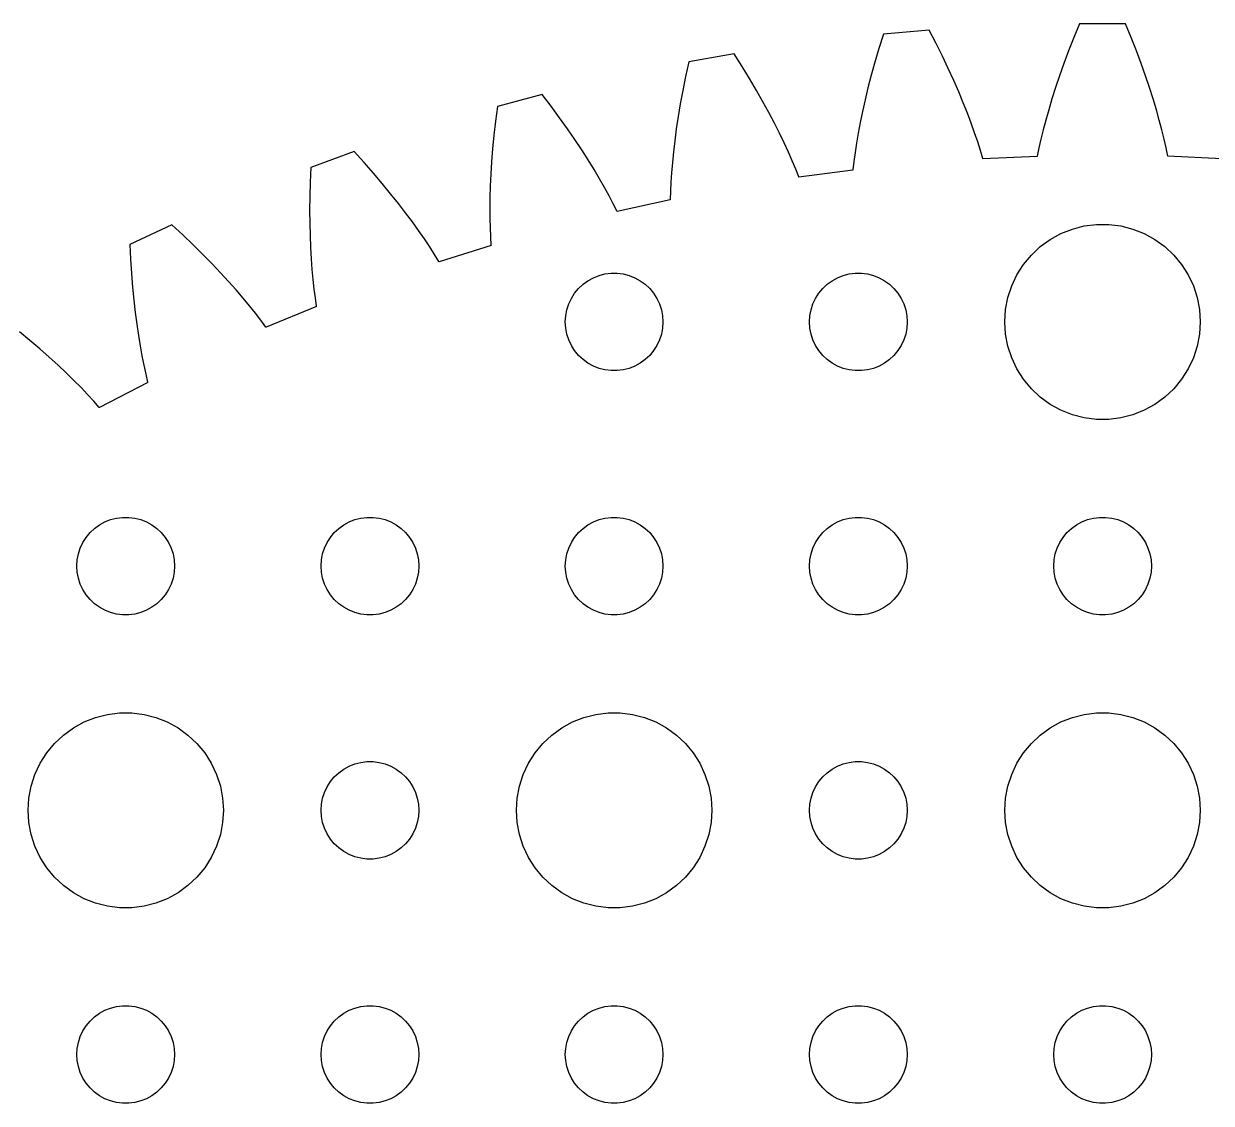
# Model space of a CAD drawing. Header units: metres. Extents: x -69 to 69, y 41 to 179.
# Drawn here: x -33.13 to 3.34, y 146 to 179.16 of the extents above; entities that cross this region are included whole.
import ezdxf

# ---------------------------------------------------------------- set-up
doc = ezdxf.new("R2010")
doc.units = ezdxf.units.M

msp = doc.modelspace()

# ---------------------------------------------------------------- linework, layer by layer
for p, q in [((-0.70831, 179.157), (-0.88176, 178.737)), ((0.70831, 179.157), (-0.70831, 179.157)), ((0.88176, 178.737), (0.70831, 179.157)), ((-6.73305, 178.832), (-6.8692, 178.398)), ((-5.32181, 178.956), (-6.73305, 178.832)), ((-5.11238, 178.552), (-5.32181, 178.956)), ((-0.88176, 178.737), (-1.04155, 178.33)), ((1.04155, 178.33), (0.88176, 178.737)), ((-6.8692, 178.398), (-6.99295, 177.979)), ((-4.91779, 178.161), (-5.11238, 178.552)), ((-12.7065, 177.983), (-12.8044, 177.539)), ((-11.3114, 178.229), (-12.7065, 177.983)), ((-11.0676, 177.846), (-11.3114, 178.229)), ((-6.99295, 177.979), (-7.10484, 177.576)), ((-4.73752, 177.783), (-4.91779, 178.161)), ((-1.04155, 178.33), (-1.18819, 177.938)), ((1.18819, 177.938), (1.04155, 178.33)), ((-10.8397, 177.473), (-11.0676, 177.846)), ((-4.57106, 177.418), (-4.73752, 177.783)), ((-1.18819, 177.938), (-1.32222, 177.56)), ((1.32222, 177.56), (1.18819, 177.938)), ((-12.8044, 177.539), (-12.8911, 177.111)), ((-10.6272, 177.112), (-10.8397, 177.473)), ((-7.10484, 177.576), (-7.20544, 177.188)), ((-4.41795, 177.067), (-4.57106, 177.418)), ((-1.32222, 177.56), (-1.44417, 177.197)), ((1.44417, 177.197), (1.32222, 177.56)), ((-17.215, 176.984), (-18.5833, 176.617)), ((-16.9386, 176.623), (-17.215, 176.984)), ((-12.8911, 177.111), (-12.9674, 176.7)), ((-10.4296, 176.763), (-10.6272, 177.112)), ((-7.20544, 177.188), (-7.29529, 176.816)), ((-4.27765, 176.73), (-4.41795, 177.067)), ((-1.44417, 177.197), (-1.55457, 176.849)), ((1.55457, 176.849), (1.44417, 177.197)), ((-18.5833, 176.617), (-18.6421, 176.166)), ((-16.6791, 176.272), (-16.9386, 176.623)), ((-12.9674, 176.7), (-13.0338, 176.304)), ((-10.2464, 176.427), (-10.4296, 176.763)), ((-7.29529, 176.816), (-7.37495, 176.46)), ((-4.14966, 176.408), (-4.27765, 176.73)), ((-1.65396, 176.517), (-1.74289, 176.2)), ((-1.55457, 176.849), (-1.65396, 176.517)), ((1.65396, 176.517), (1.55457, 176.849)), ((1.74289, 176.2), (1.65396, 176.517)), ((-18.6421, 176.166), (-18.6912, 175.732)), ((-16.4359, 175.931), (-16.6791, 176.272)), ((-13.0338, 176.304), (-13.0909, 175.926)), ((-10.0773, 176.104), (-10.2464, 176.427)), ((-7.37495, 176.46), (-7.44499, 176.12)), ((-4.03345, 176.1), (-4.14966, 176.408)), ((-1.74289, 176.2), (-1.82193, 175.899)), ((1.82193, 175.899), (1.74289, 176.2)), ((-16.2087, 175.6), (-16.4359, 175.931)), ((-13.0909, 175.926), (-13.1392, 175.564)), ((-9.92169, 175.794), (-10.0773, 176.104)), ((-9.7791, 175.497), (-9.92169, 175.794)), ((-7.50597, 175.796), (-7.55847, 175.49)), ((-7.44499, 176.12), (-7.50597, 175.796)), ((-3.92848, 175.807), (-4.03345, 176.1)), ((-3.83423, 175.53), (-3.92848, 175.807)), ((-1.82193, 175.899), (-1.89163, 175.614)), ((1.89163, 175.614), (1.82193, 175.899)), ((-18.6912, 175.732), (-18.7313, 175.316)), ((-15.997, 175.281), (-16.2087, 175.6)), ((-13.1392, 175.564), (-13.1794, 175.219)), ((-9.64902, 175.214), (-9.7791, 175.497)), ((-7.55847, 175.49), (-7.60309, 175.2)), ((-3.75014, 175.267), (-3.83423, 175.53)), ((-1.89163, 175.614), (-1.95256, 175.346)), ((1.95256, 175.346), (1.89163, 175.614)), ((-22.9875, 175.229), (-24.3187, 174.744)), ((-22.6808, 174.893), (-22.9875, 175.229)), ((-18.7313, 175.316), (-18.763, 174.916)), ((-15.8003, 174.974), (-15.997, 175.281)), ((-13.1794, 175.219), (-13.2119, 174.892)), ((-9.53091, 174.946), (-9.64902, 175.214)), ((-7.60309, 175.2), (-7.6404, 174.927)), ((-3.67566, 175.021), (-3.75014, 175.267)), ((-2.00494, 175.083), (-3.67519, 175.013)), ((-1.95256, 175.346), (-2.00529, 175.094)), ((-2.00529, 175.094), (-2.00494, 175.083)), ((2.00529, 175.094), (1.95256, 175.346)), ((2.00504, 175.086), (2.00529, 175.094)), ((3.675, 175.01), (2.00504, 175.086)), ((-24.3187, 174.744), (-24.3379, 174.29)), ((-22.3916, 174.566), (-22.6808, 174.893)), ((-18.763, 174.916), (-18.7869, 174.534)), ((-15.6182, 174.678), (-15.8003, 174.974)), ((-13.2119, 174.892), (-13.2375, 174.582)), ((-9.4243, 174.692), (-9.53091, 174.946)), ((-9.32864, 174.453), (-9.4243, 174.692)), ((-7.6404, 174.927), (-7.67099, 174.672)), ((-3.67519, 175.013), (-3.67566, 175.021)), ((-22.1196, 174.247), (-22.3916, 174.566)), ((-18.7869, 174.534), (-18.8035, 174.169)), ((-15.4503, 174.395), (-15.6182, 174.678)), ((-15.2961, 174.125), (-15.4503, 174.395)), ((-13.2375, 174.582), (-13.2567, 174.289)), ((-9.32742, 174.445), (-9.32864, 174.453)), ((-7.66963, 174.66), (-9.32742, 174.445)), ((-7.67099, 174.672), (-7.66963, 174.66)), ((-24.3379, 174.29), (-24.3491, 173.853)), ((-21.8645, 173.938), (-22.1196, 174.247)), ((-18.8035, 174.169), (-18.8134, 173.822)), ((-15.1551, 173.868), (-15.2961, 174.125)), ((-13.2701, 174.014), (-13.2783, 173.757)), ((-13.2567, 174.289), (-13.2701, 174.014)), ((-24.3491, 173.853), (-24.3527, 173.434)), ((-21.6257, 173.639), (-21.8645, 173.938)), ((-21.403, 173.35), (-21.6257, 173.639)), ((-18.8134, 173.822), (-18.8173, 173.493)), ((-15.0267, 173.625), (-15.1551, 173.868)), ((-14.9106, 173.395), (-15.0267, 173.625)), ((-13.2759, 173.746), (-14.9087, 173.387)), ((-13.2783, 173.757), (-13.2759, 173.746)), ((-24.3527, 173.434), (-24.3494, 173.034)), ((-21.1959, 173.071), (-21.403, 173.35)), ((-18.8173, 173.493), (-18.8158, 173.182)), ((-14.9087, 173.387), (-14.9106, 173.395)), ((-28.5851, 172.977), (-29.869, 172.378)), ((-28.2502, 172.669), (-28.5851, 172.977)), ((-24.3494, 173.034), (-24.3399, 172.651)), ((-21.004, 172.804), (-21.1959, 173.071)), ((-18.8158, 173.182), (-18.8094, 172.889)), ((-18.8094, 172.889), (-18.7988, 172.614)), ((-0.92705, 172.853), (-0.56213, 172.947)), ((-0.56213, 172.947), (-0.18837, 172.994)), ((-0.18837, 172.994), (0.18837, 172.994)), ((0.18837, 172.994), (0.56213, 172.947)), ((0.56213, 172.947), (0.92705, 172.853)), ((-27.9337, 172.368), (-28.2502, 172.669)), ((-24.3399, 172.651), (-24.3246, 172.286)), ((-20.8268, 172.548), (-21.004, 172.804)), ((-20.6639, 172.304), (-20.8268, 172.548)), ((-18.7988, 172.614), (-18.7846, 172.357)), ((-1.91226, 172.312), (-1.60747, 172.533)), ((-1.60747, 172.533), (-1.27733, 172.714)), ((-1.27733, 172.714), (-0.92705, 172.853)), ((0.92705, 172.853), (1.27733, 172.714)), ((1.27733, 172.714), (1.60747, 172.533)), ((1.60747, 172.533), (1.91226, 172.312)), ((-29.869, 172.378), (-29.8485, 171.924)), ((-27.635, 172.075), (-27.9337, 172.368)), ((-24.3246, 172.286), (-24.3043, 171.94)), ((-20.5148, 172.073), (-20.6639, 172.304)), ((-18.7812, 172.346), (-20.3765, 171.846)), ((-18.7846, 172.357), (-18.7812, 172.346)), ((-2.1869, 172.054), (-1.91226, 172.312)), ((1.91226, 172.312), (2.1869, 172.054)), ((-29.8485, 171.924), (-29.8216, 171.488)), ((-27.3538, 171.789), (-27.635, 172.075)), ((-27.0899, 171.512), (-27.3538, 171.789)), ((-24.3043, 171.94), (-24.2795, 171.612)), ((-20.3791, 171.854), (-20.5148, 172.073)), ((-20.3765, 171.846), (-20.3791, 171.854)), ((-2.42705, 171.763), (-2.1869, 172.054)), ((2.1869, 172.054), (2.42705, 171.763)), ((-29.8216, 171.488), (-29.7887, 171.071)), ((-26.8428, 171.243), (-27.0899, 171.512)), ((-24.2795, 171.612), (-24.2509, 171.302)), ((-15.6387, 171.357), (-15.4635, 171.427)), ((-15.4635, 171.427), (-15.2811, 171.473)), ((-15.2811, 171.473), (-15.0942, 171.497)), ((-15.0942, 171.497), (-14.9058, 171.497)), ((-14.9058, 171.497), (-14.7189, 171.473)), ((-14.7189, 171.473), (-14.5365, 171.427)), ((-14.5365, 171.427), (-14.3613, 171.357)), ((-8.13866, 171.357), (-7.96352, 171.427)), ((-7.96352, 171.427), (-7.78107, 171.473)), ((-7.78107, 171.473), (-7.59418, 171.497)), ((-7.59418, 171.497), (-7.40581, 171.497)), ((-7.40581, 171.497), (-7.21892, 171.473)), ((-7.21892, 171.473), (-7.03647, 171.427)), ((-7.03647, 171.427), (-6.86133, 171.357)), ((-2.78932, 171.104), (-2.62891, 171.445)), ((-2.62891, 171.445), (-2.42705, 171.763)), ((2.42705, 171.763), (2.62891, 171.445)), ((2.62891, 171.445), (2.78932, 171.104)), ((-29.7887, 171.071), (-29.7505, 170.672)), ((-26.6123, 170.984), (-26.8428, 171.243)), ((-24.2509, 171.302), (-24.219, 171.01)), ((-16.0934, 171.027), (-15.9561, 171.156)), ((-15.9561, 171.156), (-15.8037, 171.266)), ((-15.8037, 171.266), (-15.6387, 171.357)), ((-14.3613, 171.357), (-14.1963, 171.266)), ((-14.1963, 171.266), (-14.0439, 171.156)), ((-14.0439, 171.156), (-13.9065, 171.027)), ((-8.59344, 171.027), (-8.45613, 171.156)), ((-8.45613, 171.156), (-8.30373, 171.266)), ((-8.30373, 171.266), (-8.13866, 171.357)), ((-6.86133, 171.357), (-6.69626, 171.266)), ((-6.69626, 171.266), (-6.54385, 171.156)), ((-6.54385, 171.156), (-6.40654, 171.027)), ((-2.90575, 170.746), (-2.78932, 171.104)), ((2.78932, 171.104), (2.90575, 170.746)), ((-26.3978, 170.734), (-26.6123, 170.984)), ((-26.1989, 170.495), (-26.3978, 170.734)), ((-24.219, 171.01), (-24.1844, 170.737)), ((-24.1844, 170.737), (-24.1479, 170.483)), ((-16.3947, 170.552), (-16.3145, 170.723)), ((-16.3145, 170.723), (-16.2135, 170.882)), ((-16.2135, 170.882), (-16.0934, 171.027)), ((-13.9065, 171.027), (-13.7865, 170.882)), ((-13.7865, 170.882), (-13.6855, 170.723)), ((-13.6855, 170.723), (-13.6053, 170.552)), ((-8.89465, 170.552), (-8.81445, 170.723)), ((-8.81445, 170.723), (-8.71352, 170.882)), ((-8.71352, 170.882), (-8.59344, 171.027)), ((-6.40654, 171.027), (-6.28647, 170.882)), ((-6.28647, 170.882), (-6.18553, 170.723)), ((-6.18553, 170.723), (-6.10533, 170.552)), ((-2.97633, 170.376), (-2.90575, 170.746)), ((2.90575, 170.746), (2.97633, 170.376)), ((-29.7505, 170.672), (-29.7076, 170.291)), ((-26.0154, 170.266), (-26.1989, 170.495)), ((-24.1436, 170.472), (-25.6892, 169.835)), ((-24.1479, 170.483), (-24.1436, 170.472)), ((-16.4882, 170.188), (-16.4529, 170.373)), ((-16.4529, 170.373), (-16.3947, 170.552)), ((-13.6053, 170.552), (-13.5471, 170.373)), ((-13.5471, 170.373), (-13.5118, 170.188)), ((-8.98816, 170.188), (-8.95287, 170.373)), ((-8.95287, 170.373), (-8.89465, 170.552)), ((-6.10533, 170.552), (-6.04712, 170.373)), ((-6.04712, 170.373), (-6.01183, 170.188)), ((-3, 170), (-2.97633, 170.376)), ((2.97633, 170.376), (3, 170)), ((-29.7076, 170.291), (-29.6607, 169.929)), ((-25.8468, 170.049), (-26.0154, 170.266)), ((-25.6925, 169.843), (-25.8468, 170.049)), ((-16.5, 170), (-16.4882, 170.188)), ((-16.4882, 169.812), (-16.5, 170)), ((-13.5118, 170.188), (-13.5, 170)), ((-13.5, 170), (-13.5118, 169.812)), ((-9, 170), (-8.98816, 170.188)), ((-8.98816, 169.812), (-9, 170)), ((-6.01183, 170.188), (-6, 170)), ((-6, 170), (-6.01183, 169.812)), ((-2.97633, 169.624), (-3, 170)), ((3, 170), (2.97633, 169.624)), ((-32.94, 169.43), (-33.2631, 169.697)), ((-29.6607, 169.929), (-29.6102, 169.586)), ((-29.6102, 169.586), (-29.5569, 169.261)), ((-25.6892, 169.835), (-25.6925, 169.843)), ((-16.4529, 169.627), (-16.4882, 169.812)), ((-16.3947, 169.448), (-16.4529, 169.627)), ((-13.5471, 169.627), (-13.6053, 169.448)), ((-13.5118, 169.812), (-13.5471, 169.627)), ((-8.95287, 169.627), (-8.98816, 169.812)), ((-8.89465, 169.448), (-8.95287, 169.627)), ((-6.04712, 169.627), (-6.10533, 169.448)), ((-6.01183, 169.812), (-6.04712, 169.627)), ((-2.90575, 169.254), (-2.97633, 169.624)), ((2.97633, 169.624), (2.90575, 169.254)), ((-32.635, 169.17), (-32.94, 169.43)), ((-29.5569, 169.261), (-29.5014, 168.955)), ((-16.3145, 169.277), (-16.3947, 169.448)), ((-16.2135, 169.118), (-16.3145, 169.277)), ((-13.6855, 169.277), (-13.7865, 169.118)), ((-13.6053, 169.448), (-13.6855, 169.277)), ((-8.81445, 169.277), (-8.89465, 169.448)), ((-8.71352, 169.118), (-8.81445, 169.277)), ((-6.18553, 169.277), (-6.28647, 169.118)), ((-6.10533, 169.448), (-6.18553, 169.277)), ((-2.78932, 168.896), (-2.90575, 169.254)), ((2.90575, 169.254), (2.78932, 168.896)), ((-32.3479, 168.917), (-32.635, 169.17)), ((-32.0784, 168.671), (-32.3479, 168.917)), ((-29.5014, 168.955), (-29.4442, 168.667)), ((-16.0934, 168.973), (-16.2135, 169.118)), ((-15.9561, 168.844), (-16.0934, 168.973)), ((-13.9065, 168.973), (-14.0439, 168.844)), ((-13.7865, 169.118), (-13.9065, 168.973)), ((-8.59344, 168.973), (-8.71352, 169.118)), ((-8.45613, 168.844), (-8.59344, 168.973)), ((-6.40654, 168.973), (-6.54385, 168.844)), ((-6.28647, 169.118), (-6.40654, 168.973)), ((-2.62891, 168.555), (-2.78932, 168.896)), ((2.78932, 168.896), (2.62891, 168.555)), ((-31.8261, 168.432), (-32.0784, 168.671)), ((-29.4442, 168.667), (-29.386, 168.398)), ((-15.8037, 168.734), (-15.9561, 168.844)), ((-15.6387, 168.643), (-15.8037, 168.734)), ((-15.4635, 168.573), (-15.6387, 168.643)), ((-15.2811, 168.527), (-15.4635, 168.573)), ((-15.0942, 168.503), (-15.2811, 168.527)), ((-14.9058, 168.503), (-15.0942, 168.503)), ((-14.7189, 168.527), (-14.9058, 168.503)), ((-14.5365, 168.573), (-14.7189, 168.527)), ((-14.3613, 168.643), (-14.5365, 168.573)), ((-14.1963, 168.734), (-14.3613, 168.643)), ((-14.0439, 168.844), (-14.1963, 168.734)), ((-8.30373, 168.734), (-8.45613, 168.844)), ((-8.13866, 168.643), (-8.30373, 168.734)), ((-7.96352, 168.573), (-8.13866, 168.643)), ((-7.78107, 168.527), (-7.96352, 168.573)), ((-7.59418, 168.503), (-7.78107, 168.527)), ((-7.40581, 168.503), (-7.59418, 168.503)), ((-7.21892, 168.527), (-7.40581, 168.503)), ((-7.03647, 168.573), (-7.21892, 168.527)), ((-6.86133, 168.643), (-7.03647, 168.573)), ((-6.69626, 168.734), (-6.86133, 168.643)), ((-6.54385, 168.844), (-6.69626, 168.734)), ((-2.42705, 168.237), (-2.62891, 168.555)), ((2.62891, 168.555), (2.42705, 168.237)), ((-31.5906, 168.202), (-31.8261, 168.432)), ((-31.3717, 167.981), (-31.5906, 168.202)), ((-29.3222, 168.137), (-30.8064, 167.368)), ((-29.386, 168.398), (-29.3274, 168.148)), ((-29.3274, 168.148), (-29.3222, 168.137)), ((-2.1869, 167.946), (-2.42705, 168.237)), ((2.42705, 168.237), (2.1869, 167.946)), ((-31.169, 167.77), (-31.3717, 167.981)), ((-30.982, 167.568), (-31.169, 167.77)), ((-1.91226, 167.688), (-2.1869, 167.946)), ((2.1869, 167.946), (1.91226, 167.688)), ((-30.8104, 167.376), (-30.982, 167.568)), ((-1.60747, 167.467), (-1.91226, 167.688)), ((-1.27733, 167.286), (-1.60747, 167.467)), ((1.60747, 167.467), (1.27733, 167.286)), ((1.91226, 167.688), (1.60747, 167.467)), ((-30.8064, 167.368), (-30.8104, 167.376)), ((-0.92705, 167.147), (-1.27733, 167.286)), ((-0.56213, 167.053), (-0.92705, 167.147)), ((-0.18837, 167.006), (-0.56213, 167.053)), ((0.56213, 167.053), (0.18837, 167.006)), ((0.92705, 167.147), (0.56213, 167.053)), ((1.27733, 167.286), (0.92705, 167.147)), ((0.18837, 167.006), (-0.18837, 167.006)), ((-30.9561, 163.656), (-30.8037, 163.766)), ((-30.8037, 163.766), (-30.6387, 163.857)), ((-30.6387, 163.857), (-30.4635, 163.927)), ((-30.4635, 163.927), (-30.2811, 163.973)), ((-30.2811, 163.973), (-30.0942, 163.997)), ((-30.0942, 163.997), (-29.9058, 163.997)), ((-29.9058, 163.997), (-29.7189, 163.973)), ((-29.7189, 163.973), (-29.5365, 163.927)), ((-29.5365, 163.927), (-29.3613, 163.857)), ((-29.3613, 163.857), (-29.1963, 163.766)), ((-29.1963, 163.766), (-29.0439, 163.656)), ((-23.4561, 163.656), (-23.3037, 163.766)), ((-23.3037, 163.766), (-23.1387, 163.857)), ((-23.1387, 163.857), (-22.9635, 163.927)), ((-22.9635, 163.927), (-22.7811, 163.973)), ((-22.7811, 163.973), (-22.5942, 163.997)), ((-22.5942, 163.997), (-22.4058, 163.997)), ((-22.4058, 163.997), (-22.2189, 163.973)), ((-22.2189, 163.973), (-22.0365, 163.927)), ((-22.0365, 163.927), (-21.8613, 163.857)), ((-21.8613, 163.857), (-21.6963, 163.766)), ((-21.6963, 163.766), (-21.5439, 163.656)), ((-15.9561, 163.656), (-15.8037, 163.766)), ((-15.8037, 163.766), (-15.6387, 163.857)), ((-15.6387, 163.857), (-15.4635, 163.927)), ((-15.4635, 163.927), (-15.2811, 163.973)), ((-15.2811, 163.973), (-15.0942, 163.997)), ((-15.0942, 163.997), (-14.9058, 163.997)), ((-14.9058, 163.997), (-14.7189, 163.973)), ((-14.7189, 163.973), (-14.5365, 163.927)), ((-14.5365, 163.927), (-14.3613, 163.857)), ((-14.3613, 163.857), (-14.1963, 163.766)), ((-14.1963, 163.766), (-14.0439, 163.656)), ((-8.45613, 163.656), (-8.30373, 163.766)), ((-8.30373, 163.766), (-8.13866, 163.857)), ((-8.13866, 163.857), (-7.96352, 163.927)), ((-7.96352, 163.927), (-7.78107, 163.973)), ((-7.78107, 163.973), (-7.59418, 163.997)), ((-7.59418, 163.997), (-7.40581, 163.997)), ((-7.40581, 163.997), (-7.21892, 163.973)), ((-7.21892, 163.973), (-7.03647, 163.927)), ((-7.03647, 163.927), (-6.86133, 163.857)), ((-6.86133, 163.857), (-6.69626, 163.766)), ((-6.69626, 163.766), (-6.54385, 163.656)), ((-0.95613, 163.656), (-0.80373, 163.766)), ((-0.80373, 163.766), (-0.63866, 163.857)), ((-0.63866, 163.857), (-0.46352, 163.927)), ((-0.46352, 163.927), (-0.28107, 163.973)), ((-0.28107, 163.973), (-0.09418, 163.997)), ((-0.09418, 163.997), (0.09418, 163.997)), ((0.09418, 163.997), (0.28107, 163.973)), ((0.28107, 163.973), (0.46352, 163.927)), ((0.46352, 163.927), (0.63866, 163.857)), ((0.63866, 163.857), (0.80373, 163.766)), ((0.80373, 163.766), (0.95613, 163.656)), ((-31.3145, 163.223), (-31.2135, 163.382)), ((-31.2135, 163.382), (-31.0934, 163.527)), ((-31.0934, 163.527), (-30.9561, 163.656)), ((-29.0439, 163.656), (-28.9065, 163.527)), ((-28.9065, 163.527), (-28.7865, 163.382)), ((-28.7865, 163.382), (-28.6855, 163.223)), ((-23.8145, 163.223), (-23.7135, 163.382)), ((-23.7135, 163.382), (-23.5934, 163.527)), ((-23.5934, 163.527), (-23.4561, 163.656)), ((-21.5439, 163.656), (-21.4065, 163.527)), ((-21.4065, 163.527), (-21.2865, 163.382)), ((-21.2865, 163.382), (-21.1855, 163.223)), ((-16.3145, 163.223), (-16.2135, 163.382)), ((-16.2135, 163.382), (-16.0934, 163.527)), ((-16.0934, 163.527), (-15.9561, 163.656)), ((-14.0439, 163.656), (-13.9065, 163.527)), ((-13.9065, 163.527), (-13.7865, 163.382)), ((-13.7865, 163.382), (-13.6855, 163.223)), ((-8.81445, 163.223), (-8.71352, 163.382)), ((-8.71352, 163.382), (-8.59344, 163.527)), ((-8.59344, 163.527), (-8.45613, 163.656)), ((-6.54385, 163.656), (-6.40654, 163.527)), ((-6.40654, 163.527), (-6.28647, 163.382)), ((-6.28647, 163.382), (-6.18553, 163.223)), ((-1.31445, 163.223), (-1.21352, 163.382)), ((-1.21352, 163.382), (-1.09344, 163.527)), ((-1.09344, 163.527), (-0.95613, 163.656)), ((0.95613, 163.656), (1.09344, 163.527)), ((1.09344, 163.527), (1.21352, 163.382)), ((1.21352, 163.382), (1.31445, 163.223)), ((-31.4529, 162.873), (-31.3947, 163.052)), ((-31.3947, 163.052), (-31.3145, 163.223)), ((-28.6855, 163.223), (-28.6053, 163.052)), ((-28.6053, 163.052), (-28.5471, 162.873)), ((-23.9529, 162.873), (-23.8947, 163.052)), ((-23.8947, 163.052), (-23.8145, 163.223)), ((-21.1855, 163.223), (-21.1053, 163.052)), ((-21.1053, 163.052), (-21.0471, 162.873)), ((-16.4529, 162.873), (-16.3947, 163.052)), ((-16.3947, 163.052), (-16.3145, 163.223)), ((-13.6855, 163.223), (-13.6053, 163.052)), ((-13.6053, 163.052), (-13.5471, 162.873)), ((-8.95287, 162.873), (-8.89465, 163.052)), ((-8.89465, 163.052), (-8.81445, 163.223)), ((-6.18553, 163.223), (-6.10533, 163.052)), ((-6.10533, 163.052), (-6.04712, 162.873)), ((-1.45287, 162.873), (-1.39465, 163.052)), ((-1.39465, 163.052), (-1.31445, 163.223)), ((1.31445, 163.223), (1.39465, 163.052)), ((1.39465, 163.052), (1.45287, 162.873)), ((-31.5, 162.5), (-31.4882, 162.688)), ((-31.4882, 162.688), (-31.4529, 162.873)), ((-28.5471, 162.873), (-28.5118, 162.688)), ((-28.5118, 162.688), (-28.5, 162.5)), ((-24, 162.5), (-23.9882, 162.688)), ((-23.9882, 162.688), (-23.9529, 162.873)), ((-21.0471, 162.873), (-21.0118, 162.688)), ((-21.0118, 162.688), (-21, 162.5)), ((-16.5, 162.5), (-16.4882, 162.688)), ((-16.4882, 162.688), (-16.4529, 162.873)), ((-13.5471, 162.873), (-13.5118, 162.688)), ((-13.5118, 162.688), (-13.5, 162.5)), ((-9, 162.5), (-8.98816, 162.688)), ((-8.98816, 162.688), (-8.95287, 162.873)), ((-6.04712, 162.873), (-6.01183, 162.688)), ((-6.01183, 162.688), (-6, 162.5)), ((-1.5, 162.5), (-1.48816, 162.688)), ((-1.48816, 162.688), (-1.45287, 162.873)), ((1.45287, 162.873), (1.48816, 162.688)), ((1.48816, 162.688), (1.5, 162.5)), ((-31.4882, 162.312), (-31.5, 162.5)), ((-31.4529, 162.127), (-31.4882, 162.312)), ((-28.5118, 162.312), (-28.5471, 162.127)), ((-28.5, 162.5), (-28.5118, 162.312)), ((-23.9882, 162.312), (-24, 162.5)), ((-23.9529, 162.127), (-23.9882, 162.312)), ((-21.0118, 162.312), (-21.0471, 162.127)), ((-21, 162.5), (-21.0118, 162.312)), ((-16.4882, 162.312), (-16.5, 162.5)), ((-16.4529, 162.127), (-16.4882, 162.312)), ((-13.5118, 162.312), (-13.5471, 162.127)), ((-13.5, 162.5), (-13.5118, 162.312)), ((-8.98816, 162.312), (-9, 162.5)), ((-8.95287, 162.127), (-8.98816, 162.312)), ((-6.01183, 162.312), (-6.04712, 162.127)), ((-6, 162.5), (-6.01183, 162.312)), ((-1.48816, 162.312), (-1.5, 162.5)), ((-1.45287, 162.127), (-1.48816, 162.312)), ((1.48816, 162.312), (1.45287, 162.127)), ((1.5, 162.5), (1.48816, 162.312)), ((-31.3947, 161.948), (-31.4529, 162.127)), ((-31.3145, 161.777), (-31.3947, 161.948)), ((-28.6053, 161.948), (-28.6855, 161.777)), ((-28.5471, 162.127), (-28.6053, 161.948)), ((-23.8947, 161.948), (-23.9529, 162.127)), ((-23.8145, 161.777), (-23.8947, 161.948)), ((-21.1053, 161.948), (-21.1855, 161.777)), ((-21.0471, 162.127), (-21.1053, 161.948)), ((-16.3947, 161.948), (-16.4529, 162.127)), ((-16.3145, 161.777), (-16.3947, 161.948)), ((-13.6053, 161.948), (-13.6855, 161.777)), ((-13.5471, 162.127), (-13.6053, 161.948)), ((-8.89465, 161.948), (-8.95287, 162.127)), ((-8.81445, 161.777), (-8.89465, 161.948)), ((-6.10533, 161.948), (-6.18553, 161.777)), ((-6.04712, 162.127), (-6.10533, 161.948)), ((-1.39465, 161.948), (-1.45287, 162.127)), ((-1.31445, 161.777), (-1.39465, 161.948)), ((1.39465, 161.948), (1.31445, 161.777)), ((1.45287, 162.127), (1.39465, 161.948)), ((-31.2135, 161.618), (-31.3145, 161.777)), ((-31.0934, 161.473), (-31.2135, 161.618)), ((-28.7865, 161.618), (-28.9065, 161.473)), ((-28.6855, 161.777), (-28.7865, 161.618)), ((-23.7135, 161.618), (-23.8145, 161.777)), ((-23.5934, 161.473), (-23.7135, 161.618)), ((-21.2865, 161.618), (-21.4065, 161.473)), ((-21.1855, 161.777), (-21.2865, 161.618)), ((-16.2135, 161.618), (-16.3145, 161.777)), ((-16.0934, 161.473), (-16.2135, 161.618)), ((-13.7865, 161.618), (-13.9065, 161.473)), ((-13.6855, 161.777), (-13.7865, 161.618)), ((-8.71352, 161.618), (-8.81445, 161.777)), ((-8.59344, 161.473), (-8.71352, 161.618)), ((-6.28647, 161.618), (-6.40654, 161.473)), ((-6.18553, 161.777), (-6.28647, 161.618)), ((-1.21352, 161.618), (-1.31445, 161.777)), ((-1.09344, 161.473), (-1.21352, 161.618)), ((1.21352, 161.618), (1.09344, 161.473)), ((1.31445, 161.777), (1.21352, 161.618)), ((-30.9561, 161.344), (-31.0934, 161.473)), ((-30.8037, 161.234), (-30.9561, 161.344)), ((-30.6387, 161.143), (-30.8037, 161.234)), ((-29.1963, 161.234), (-29.3613, 161.143)), ((-29.0439, 161.344), (-29.1963, 161.234)), ((-28.9065, 161.473), (-29.0439, 161.344)), ((-23.4561, 161.344), (-23.5934, 161.473)), ((-23.3037, 161.234), (-23.4561, 161.344)), ((-23.1387, 161.143), (-23.3037, 161.234)), ((-21.6963, 161.234), (-21.8613, 161.143)), ((-21.5439, 161.344), (-21.6963, 161.234)), ((-21.4065, 161.473), (-21.5439, 161.344)), ((-15.9561, 161.344), (-16.0934, 161.473)), ((-15.8037, 161.234), (-15.9561, 161.344)), ((-15.6387, 161.143), (-15.8037, 161.234)), ((-14.1963, 161.234), (-14.3613, 161.143)), ((-14.0439, 161.344), (-14.1963, 161.234)), ((-13.9065, 161.473), (-14.0439, 161.344)), ((-8.45613, 161.344), (-8.59344, 161.473)), ((-8.30373, 161.234), (-8.45613, 161.344)), ((-8.13866, 161.143), (-8.30373, 161.234)), ((-6.69626, 161.234), (-6.86133, 161.143)), ((-6.54385, 161.344), (-6.69626, 161.234)), ((-6.40654, 161.473), (-6.54385, 161.344)), ((-0.95613, 161.344), (-1.09344, 161.473)), ((-0.80373, 161.234), (-0.95613, 161.344)), ((-0.63866, 161.143), (-0.80373, 161.234)), ((0.80373, 161.234), (0.63866, 161.143)), ((0.95613, 161.344), (0.80373, 161.234)), ((1.09344, 161.473), (0.95613, 161.344)), ((-30.4635, 161.073), (-30.6387, 161.143)), ((-30.2811, 161.027), (-30.4635, 161.073)), ((-30.0942, 161.003), (-30.2811, 161.027)), ((-29.9058, 161.003), (-30.0942, 161.003)), ((-29.7189, 161.027), (-29.9058, 161.003)), ((-29.5365, 161.073), (-29.7189, 161.027)), ((-29.3613, 161.143), (-29.5365, 161.073)), ((-22.9635, 161.073), (-23.1387, 161.143)), ((-22.7811, 161.027), (-22.9635, 161.073)), ((-22.5942, 161.003), (-22.7811, 161.027)), ((-22.4058, 161.003), (-22.5942, 161.003)), ((-22.2189, 161.027), (-22.4058, 161.003)), ((-22.0365, 161.073), (-22.2189, 161.027)), ((-21.8613, 161.143), (-22.0365, 161.073)), ((-15.4635, 161.073), (-15.6387, 161.143)), ((-15.2811, 161.027), (-15.4635, 161.073)), ((-15.0942, 161.003), (-15.2811, 161.027)), ((-14.9058, 161.003), (-15.0942, 161.003)), ((-14.7189, 161.027), (-14.9058, 161.003)), ((-14.5365, 161.073), (-14.7189, 161.027)), ((-14.3613, 161.143), (-14.5365, 161.073)), ((-7.96352, 161.073), (-8.13866, 161.143)), ((-7.78107, 161.027), (-7.96352, 161.073)), ((-7.59418, 161.003), (-7.78107, 161.027)), ((-7.40581, 161.003), (-7.59418, 161.003)), ((-7.21892, 161.027), (-7.40581, 161.003)), ((-7.03647, 161.073), (-7.21892, 161.027)), ((-6.86133, 161.143), (-7.03647, 161.073)), ((-0.46352, 161.073), (-0.63866, 161.143)), ((-0.28107, 161.027), (-0.46352, 161.073)), ((-0.09418, 161.003), (-0.28107, 161.027)), ((0.09418, 161.003), (-0.09418, 161.003)), ((0.28107, 161.027), (0.09418, 161.003)), ((0.46352, 161.073), (0.28107, 161.027)), ((0.63866, 161.143), (0.46352, 161.073)), ((-30.927, 157.853), (-30.5621, 157.947)), ((-30.5621, 157.947), (-30.1884, 157.994)), ((-30.1884, 157.994), (-29.8116, 157.994)), ((-29.8116, 157.994), (-29.4379, 157.947)), ((-29.4379, 157.947), (-29.0729, 157.853)), ((-15.927, 157.853), (-15.5621, 157.947)), ((-15.5621, 157.947), (-15.1884, 157.994)), ((-15.1884, 157.994), (-14.8116, 157.994)), ((-14.8116, 157.994), (-14.4379, 157.947)), ((-14.4379, 157.947), (-14.0729, 157.853)), ((-0.92705, 157.853), (-0.56213, 157.947)), ((-0.56213, 157.947), (-0.18837, 157.994)), ((-0.18837, 157.994), (0.18837, 157.994)), ((0.18837, 157.994), (0.56213, 157.947)), ((0.56213, 157.947), (0.92705, 157.853)), ((-31.6075, 157.533), (-31.2773, 157.714)), ((-31.2773, 157.714), (-30.927, 157.853)), ((-29.0729, 157.853), (-28.7227, 157.714)), ((-28.7227, 157.714), (-28.3925, 157.533)), ((-16.6075, 157.533), (-16.2773, 157.714)), ((-16.2773, 157.714), (-15.927, 157.853)), ((-14.0729, 157.853), (-13.7227, 157.714)), ((-13.7227, 157.714), (-13.3925, 157.533)), ((-1.60747, 157.533), (-1.27733, 157.714)), ((-1.27733, 157.714), (-0.92705, 157.853)), ((0.92705, 157.853), (1.27733, 157.714)), ((1.27733, 157.714), (1.60747, 157.533)), ((-32.1869, 157.054), (-31.9123, 157.312)), ((-31.9123, 157.312), (-31.6075, 157.533)), ((-28.3925, 157.533), (-28.0877, 157.312)), ((-28.0877, 157.312), (-27.8131, 157.054)), ((-17.1869, 157.054), (-16.9123, 157.312)), ((-16.9123, 157.312), (-16.6075, 157.533)), ((-13.3925, 157.533), (-13.0877, 157.312)), ((-13.0877, 157.312), (-12.8131, 157.054)), ((-2.1869, 157.054), (-1.91226, 157.312)), ((-1.91226, 157.312), (-1.60747, 157.533)), ((1.60747, 157.533), (1.91226, 157.312)), ((1.91226, 157.312), (2.1869, 157.054)), ((-32.427, 156.763), (-32.1869, 157.054)), ((-27.8131, 157.054), (-27.5729, 156.763)), ((-17.427, 156.763), (-17.1869, 157.054)), ((-12.8131, 157.054), (-12.5729, 156.763)), ((-2.42705, 156.763), (-2.1869, 157.054)), ((2.1869, 157.054), (2.42705, 156.763)), ((-32.6289, 156.445), (-32.427, 156.763)), ((-27.5729, 156.763), (-27.3711, 156.445)), ((-22.9635, 156.427), (-22.7811, 156.473)), ((-22.7811, 156.473), (-22.5942, 156.497)), ((-22.5942, 156.497), (-22.4058, 156.497)), ((-22.4058, 156.497), (-22.2189, 156.473)), ((-22.2189, 156.473), (-22.0365, 156.427)), ((-17.6289, 156.445), (-17.427, 156.763)), ((-12.5729, 156.763), (-12.3711, 156.445)), ((-7.96352, 156.427), (-7.78107, 156.473)), ((-7.78107, 156.473), (-7.59418, 156.497)), ((-7.59418, 156.497), (-7.40581, 156.497)), ((-7.40581, 156.497), (-7.21892, 156.473)), ((-7.21892, 156.473), (-7.03647, 156.427)), ((-2.62891, 156.445), (-2.42705, 156.763)), ((2.42705, 156.763), (2.62891, 156.445)), ((-32.9057, 155.746), (-32.7893, 156.104)), ((-32.7893, 156.104), (-32.6289, 156.445)), ((-27.3711, 156.445), (-27.2107, 156.104)), ((-27.2107, 156.104), (-27.0942, 155.746)), ((-23.5934, 156.027), (-23.4561, 156.156)), ((-23.4561, 156.156), (-23.3037, 156.266)), ((-23.3037, 156.266), (-23.1387, 156.357)), ((-23.1387, 156.357), (-22.9635, 156.427)), ((-22.0365, 156.427), (-21.8613, 156.357)), ((-21.8613, 156.357), (-21.6963, 156.266)), ((-21.6963, 156.266), (-21.5439, 156.156)), ((-21.5439, 156.156), (-21.4065, 156.027)), ((-17.9057, 155.746), (-17.7893, 156.104)), ((-17.7893, 156.104), (-17.6289, 156.445)), ((-12.3711, 156.445), (-12.2107, 156.104)), ((-12.2107, 156.104), (-12.0942, 155.746)), ((-8.59344, 156.027), (-8.45613, 156.156)), ((-8.45613, 156.156), (-8.30373, 156.266)), ((-8.30373, 156.266), (-8.13866, 156.357)), ((-8.13866, 156.357), (-7.96352, 156.427)), ((-7.03647, 156.427), (-6.86133, 156.357)), ((-6.86133, 156.357), (-6.69626, 156.266)), ((-6.69626, 156.266), (-6.54385, 156.156)), ((-6.54385, 156.156), (-6.40654, 156.027)), ((-2.90575, 155.746), (-2.78932, 156.104)), ((-2.78932, 156.104), (-2.62891, 156.445)), ((2.62891, 156.445), (2.78932, 156.104)), ((2.78932, 156.104), (2.90575, 155.746)), ((-32.9763, 155.376), (-32.9057, 155.746)), ((-27.0942, 155.746), (-27.0237, 155.376)), ((-23.8947, 155.552), (-23.8145, 155.723)), ((-23.8145, 155.723), (-23.7135, 155.882)), ((-23.7135, 155.882), (-23.5934, 156.027)), ((-21.4065, 156.027), (-21.2865, 155.882)), ((-21.2865, 155.882), (-21.1855, 155.723)), ((-21.1855, 155.723), (-21.1053, 155.552)), ((-17.9763, 155.376), (-17.9057, 155.746)), ((-12.0942, 155.746), (-12.0237, 155.376)), ((-8.89465, 155.552), (-8.81445, 155.723)), ((-8.81445, 155.723), (-8.71352, 155.882)), ((-8.71352, 155.882), (-8.59344, 156.027)), ((-6.40654, 156.027), (-6.28647, 155.882)), ((-6.28647, 155.882), (-6.18553, 155.723)), ((-6.18553, 155.723), (-6.10533, 155.552)), ((-2.97633, 155.376), (-2.90575, 155.746)), ((2.90575, 155.746), (2.97633, 155.376)), ((-33, 155), (-32.9763, 155.376)), ((-27.0237, 155.376), (-27, 155)), ((-23.9882, 155.188), (-23.9529, 155.373)), ((-23.9529, 155.373), (-23.8947, 155.552)), ((-21.1053, 155.552), (-21.0471, 155.373)), ((-21.0471, 155.373), (-21.0118, 155.188)), ((-18, 155), (-17.9763, 155.376)), ((-12.0237, 155.376), (-12, 155)), ((-8.98816, 155.188), (-8.95287, 155.373)), ((-8.95287, 155.373), (-8.89465, 155.552)), ((-6.10533, 155.552), (-6.04712, 155.373)), ((-6.04712, 155.373), (-6.01183, 155.188)), ((-3, 155), (-2.97633, 155.376)), ((2.97633, 155.376), (3, 155)), ((-32.9763, 154.624), (-33, 155)), ((-27, 155), (-27.0237, 154.624)), ((-24, 155), (-23.9882, 155.188)), ((-23.9882, 154.812), (-24, 155)), ((-21.0118, 155.188), (-21, 155)), ((-21, 155), (-21.0118, 154.812)), ((-17.9763, 154.624), (-18, 155)), ((-12, 155), (-12.0237, 154.624)), ((-9, 155), (-8.98816, 155.188)), ((-8.98816, 154.812), (-9, 155)), ((-6.01183, 155.188), (-6, 155)), ((-6, 155), (-6.01183, 154.812)), ((-2.97633, 154.624), (-3, 155)), ((3, 155), (2.97633, 154.624)), ((-23.9529, 154.627), (-23.9882, 154.812)), ((-21.0118, 154.812), (-21.0471, 154.627)), ((-8.95287, 154.627), (-8.98816, 154.812)), ((-6.01183, 154.812), (-6.04712, 154.627)), ((-32.9057, 154.254), (-32.9763, 154.624)), ((-27.0237, 154.624), (-27.0942, 154.254)), ((-23.8947, 154.448), (-23.9529, 154.627)), ((-23.8145, 154.277), (-23.8947, 154.448)), ((-23.7135, 154.118), (-23.8145, 154.277)), ((-21.1855, 154.277), (-21.2865, 154.118)), ((-21.1053, 154.448), (-21.1855, 154.277)), ((-21.0471, 154.627), (-21.1053, 154.448)), ((-17.9057, 154.254), (-17.9763, 154.624)), ((-12.0237, 154.624), (-12.0942, 154.254)), ((-8.89465, 154.448), (-8.95287, 154.627)), ((-8.81445, 154.277), (-8.89465, 154.448)), ((-8.71352, 154.118), (-8.81445, 154.277)), ((-6.18553, 154.277), (-6.28647, 154.118)), ((-6.10533, 154.448), (-6.18553, 154.277)), ((-6.04712, 154.627), (-6.10533, 154.448)), ((-2.90575, 154.254), (-2.97633, 154.624)), ((2.97633, 154.624), (2.90575, 154.254)), ((-32.7893, 153.896), (-32.9057, 154.254)), ((-27.0942, 154.254), (-27.2107, 153.896)), ((-23.5934, 153.973), (-23.7135, 154.118)), ((-23.4561, 153.844), (-23.5934, 153.973)), ((-21.4065, 153.973), (-21.5439, 153.844)), ((-21.2865, 154.118), (-21.4065, 153.973)), ((-17.7893, 153.896), (-17.9057, 154.254)), ((-12.0942, 154.254), (-12.2107, 153.896)), ((-8.59344, 153.973), (-8.71352, 154.118)), ((-8.45613, 153.844), (-8.59344, 153.973)), ((-6.40654, 153.973), (-6.54385, 153.844)), ((-6.28647, 154.118), (-6.40654, 153.973)), ((-2.78932, 153.896), (-2.90575, 154.254)), ((2.90575, 154.254), (2.78932, 153.896)), ((-32.6289, 153.555), (-32.7893, 153.896)), ((-32.427, 153.237), (-32.6289, 153.555)), ((-27.3711, 153.555), (-27.5729, 153.237)), ((-27.2107, 153.896), (-27.3711, 153.555)), ((-23.3037, 153.734), (-23.4561, 153.844)), ((-23.1387, 153.643), (-23.3037, 153.734)), ((-22.9635, 153.573), (-23.1387, 153.643)), ((-22.7811, 153.527), (-22.9635, 153.573)), ((-22.0365, 153.573), (-22.2189, 153.527)), ((-21.8613, 153.643), (-22.0365, 153.573)), ((-21.6963, 153.734), (-21.8613, 153.643)), ((-21.5439, 153.844), (-21.6963, 153.734)), ((-17.6289, 153.555), (-17.7893, 153.896)), ((-17.427, 153.237), (-17.6289, 153.555)), ((-12.3711, 153.555), (-12.5729, 153.237)), ((-12.2107, 153.896), (-12.3711, 153.555)), ((-8.30373, 153.734), (-8.45613, 153.844)), ((-8.13866, 153.643), (-8.30373, 153.734)), ((-7.96352, 153.573), (-8.13866, 153.643)), ((-7.78107, 153.527), (-7.96352, 153.573)), ((-7.03647, 153.573), (-7.21892, 153.527)), ((-6.86133, 153.643), (-7.03647, 153.573)), ((-6.69626, 153.734), (-6.86133, 153.643)), ((-6.54385, 153.844), (-6.69626, 153.734)), ((-2.62891, 153.555), (-2.78932, 153.896)), ((-2.42705, 153.237), (-2.62891, 153.555)), ((2.62891, 153.555), (2.42705, 153.237)), ((2.78932, 153.896), (2.62891, 153.555)), ((-32.1869, 152.946), (-32.427, 153.237)), ((-27.5729, 153.237), (-27.8131, 152.946)), ((-22.5942, 153.503), (-22.7811, 153.527)), ((-22.4058, 153.503), (-22.5942, 153.503)), ((-22.2189, 153.527), (-22.4058, 153.503)), ((-17.1869, 152.946), (-17.427, 153.237)), ((-12.5729, 153.237), (-12.8131, 152.946)), ((-7.59418, 153.503), (-7.78107, 153.527)), ((-7.40581, 153.503), (-7.59418, 153.503)), ((-7.21892, 153.527), (-7.40581, 153.503)), ((-2.1869, 152.946), (-2.42705, 153.237)), ((2.42705, 153.237), (2.1869, 152.946)), ((-31.9123, 152.688), (-32.1869, 152.946)), ((-27.8131, 152.946), (-28.0877, 152.688)), ((-16.9123, 152.688), (-17.1869, 152.946)), ((-12.8131, 152.946), (-13.0877, 152.688)), ((-1.91226, 152.688), (-2.1869, 152.946)), ((2.1869, 152.946), (1.91226, 152.688)), ((-31.6075, 152.467), (-31.9123, 152.688)), ((-31.2773, 152.286), (-31.6075, 152.467)), ((-28.3925, 152.467), (-28.7227, 152.286)), ((-28.0877, 152.688), (-28.3925, 152.467)), ((-16.6075, 152.467), (-16.9123, 152.688)), ((-16.2773, 152.286), (-16.6075, 152.467)), ((-13.3925, 152.467), (-13.7227, 152.286)), ((-13.0877, 152.688), (-13.3925, 152.467)), ((-1.60747, 152.467), (-1.91226, 152.688)), ((-1.27733, 152.286), (-1.60747, 152.467)), ((1.60747, 152.467), (1.27733, 152.286)), ((1.91226, 152.688), (1.60747, 152.467)), ((-30.927, 152.147), (-31.2773, 152.286)), ((-30.5621, 152.053), (-30.927, 152.147)), ((-29.0729, 152.147), (-29.4379, 152.053)), ((-28.7227, 152.286), (-29.0729, 152.147)), ((-15.927, 152.147), (-16.2773, 152.286)), ((-15.5621, 152.053), (-15.927, 152.147)), ((-14.0729, 152.147), (-14.4379, 152.053)), ((-13.7227, 152.286), (-14.0729, 152.147)), ((-0.92705, 152.147), (-1.27733, 152.286)), ((-0.56213, 152.053), (-0.92705, 152.147)), ((0.92705, 152.147), (0.56213, 152.053)), ((1.27733, 152.286), (0.92705, 152.147)), ((-30.1884, 152.006), (-30.5621, 152.053)), ((-29.8116, 152.006), (-30.1884, 152.006)), ((-29.4379, 152.053), (-29.8116, 152.006)), ((-15.1884, 152.006), (-15.5621, 152.053)), ((-14.8116, 152.006), (-15.1884, 152.006)), ((-14.4379, 152.053), (-14.8116, 152.006)), ((-0.18837, 152.006), (-0.56213, 152.053)), ((0.18837, 152.006), (-0.18837, 152.006)), ((0.56213, 152.053), (0.18837, 152.006)), ((-30.8037, 148.766), (-30.6387, 148.857)), ((-30.6387, 148.857), (-30.4635, 148.927)), ((-30.4635, 148.927), (-30.2811, 148.973)), ((-30.2811, 148.973), (-30.0942, 148.997)), ((-30.0942, 148.997), (-29.9058, 148.997)), ((-29.9058, 148.997), (-29.7189, 148.973)), ((-29.7189, 148.973), (-29.5365, 148.927)), ((-29.5365, 148.927), (-29.3613, 148.857)), ((-29.3613, 148.857), (-29.1963, 148.766)), ((-23.3037, 148.766), (-23.1387, 148.857)), ((-23.1387, 148.857), (-22.9635, 148.927)), ((-22.9635, 148.927), (-22.7811, 148.973)), ((-22.7811, 148.973), (-22.5942, 148.997)), ((-22.5942, 148.997), (-22.4058, 148.997)), ((-22.4058, 148.997), (-22.2189, 148.973)), ((-22.2189, 148.973), (-22.0365, 148.927)), ((-22.0365, 148.927), (-21.8613, 148.857)), ((-21.8613, 148.857), (-21.6963, 148.766)), ((-15.8037, 148.766), (-15.6387, 148.857)), ((-15.6387, 148.857), (-15.4635, 148.927)), ((-15.4635, 148.927), (-15.2811, 148.973)), ((-15.2811, 148.973), (-15.0942, 148.997)), ((-15.0942, 148.997), (-14.9058, 148.997)), ((-14.9058, 148.997), (-14.7189, 148.973)), ((-14.7189, 148.973), (-14.5365, 148.927)), ((-14.5365, 148.927), (-14.3613, 148.857)), ((-14.3613, 148.857), (-14.1963, 148.766)), ((-8.30373, 148.766), (-8.13866, 148.857)), ((-8.13866, 148.857), (-7.96352, 148.927)), ((-7.96352, 148.927), (-7.78107, 148.973)), ((-7.78107, 148.973), (-7.59418, 148.997)), ((-7.59418, 148.997), (-7.40581, 148.997)), ((-7.40581, 148.997), (-7.21892, 148.973)), ((-7.21892, 148.973), (-7.03647, 148.927)), ((-7.03647, 148.927), (-6.86133, 148.857)), ((-6.86133, 148.857), (-6.69626, 148.766)), ((-0.80373, 148.766), (-0.63866, 148.857)), ((-0.63866, 148.857), (-0.46352, 148.927)), ((-0.46352, 148.927), (-0.28107, 148.973)), ((-0.28107, 148.973), (-0.09418, 148.997)), ((-0.09418, 148.997), (0.09418, 148.997)), ((0.09418, 148.997), (0.28107, 148.973)), ((0.28107, 148.973), (0.46352, 148.927)), ((0.46352, 148.927), (0.63866, 148.857)), ((0.63866, 148.857), (0.80373, 148.766)), ((-31.2135, 148.382), (-31.0934, 148.527)), ((-31.0934, 148.527), (-30.9561, 148.656)), ((-30.9561, 148.656), (-30.8037, 148.766)), ((-29.1963, 148.766), (-29.0439, 148.656)), ((-29.0439, 148.656), (-28.9065, 148.527)), ((-28.9065, 148.527), (-28.7865, 148.382)), ((-23.7135, 148.382), (-23.5934, 148.527)), ((-23.5934, 148.527), (-23.4561, 148.656)), ((-23.4561, 148.656), (-23.3037, 148.766)), ((-21.6963, 148.766), (-21.5439, 148.656)), ((-21.5439, 148.656), (-21.4065, 148.527)), ((-21.4065, 148.527), (-21.2865, 148.382)), ((-16.2135, 148.382), (-16.0934, 148.527)), ((-16.0934, 148.527), (-15.9561, 148.656)), ((-15.9561, 148.656), (-15.8037, 148.766)), ((-14.1963, 148.766), (-14.0439, 148.656)), ((-14.0439, 148.656), (-13.9065, 148.527)), ((-13.9065, 148.527), (-13.7865, 148.382)), ((-8.71352, 148.382), (-8.59344, 148.527)), ((-8.59344, 148.527), (-8.45613, 148.656)), ((-8.45613, 148.656), (-8.30373, 148.766)), ((-6.69626, 148.766), (-6.54385, 148.656)), ((-6.54385, 148.656), (-6.40654, 148.527)), ((-6.40654, 148.527), (-6.28647, 148.382)), ((-1.21352, 148.382), (-1.09344, 148.527)), ((-1.09344, 148.527), (-0.95613, 148.656)), ((-0.95613, 148.656), (-0.80373, 148.766)), ((0.80373, 148.766), (0.95613, 148.656)), ((0.95613, 148.656), (1.09344, 148.527)), ((1.09344, 148.527), (1.21352, 148.382)), ((-31.3947, 148.052), (-31.3145, 148.223)), ((-31.3145, 148.223), (-31.2135, 148.382)), ((-28.7865, 148.382), (-28.6855, 148.223)), ((-28.6855, 148.223), (-28.6053, 148.052)), ((-23.8947, 148.052), (-23.8145, 148.223)), ((-23.8145, 148.223), (-23.7135, 148.382)), ((-21.2865, 148.382), (-21.1855, 148.223)), ((-21.1855, 148.223), (-21.1053, 148.052)), ((-16.3947, 148.052), (-16.3145, 148.223)), ((-16.3145, 148.223), (-16.2135, 148.382)), ((-13.7865, 148.382), (-13.6855, 148.223)), ((-13.6855, 148.223), (-13.6053, 148.052)), ((-8.89465, 148.052), (-8.81445, 148.223)), ((-8.81445, 148.223), (-8.71352, 148.382)), ((-6.28647, 148.382), (-6.18553, 148.223)), ((-6.18553, 148.223), (-6.10533, 148.052)), ((-1.39465, 148.052), (-1.31445, 148.223)), ((-1.31445, 148.223), (-1.21352, 148.382)), ((1.21352, 148.382), (1.31445, 148.223)), ((1.31445, 148.223), (1.39465, 148.052)), ((-31.4882, 147.688), (-31.4529, 147.873)), ((-31.4529, 147.873), (-31.3947, 148.052)), ((-28.6053, 148.052), (-28.5471, 147.873)), ((-28.5471, 147.873), (-28.5118, 147.688)), ((-23.9882, 147.688), (-23.9529, 147.873)), ((-23.9529, 147.873), (-23.8947, 148.052)), ((-21.1053, 148.052), (-21.0471, 147.873)), ((-21.0471, 147.873), (-21.0118, 147.688)), ((-16.4882, 147.688), (-16.4529, 147.873)), ((-16.4529, 147.873), (-16.3947, 148.052)), ((-13.6053, 148.052), (-13.5471, 147.873)), ((-13.5471, 147.873), (-13.5118, 147.688)), ((-8.98816, 147.688), (-8.95287, 147.873)), ((-8.95287, 147.873), (-8.89465, 148.052)), ((-6.10533, 148.052), (-6.04712, 147.873)), ((-6.04712, 147.873), (-6.01183, 147.688)), ((-1.48816, 147.688), (-1.45287, 147.873)), ((-1.45287, 147.873), (-1.39465, 148.052)), ((1.39465, 148.052), (1.45287, 147.873)), ((1.45287, 147.873), (1.48816, 147.688)), ((-31.5, 147.5), (-31.4882, 147.688)), ((-31.4882, 147.312), (-31.5, 147.5)), ((-28.5118, 147.688), (-28.5, 147.5)), ((-28.5, 147.5), (-28.5118, 147.312)), ((-24, 147.5), (-23.9882, 147.688)), ((-23.9882, 147.312), (-24, 147.5)), ((-21.0118, 147.688), (-21, 147.5)), ((-21, 147.5), (-21.0118, 147.312)), ((-16.5, 147.5), (-16.4882, 147.688)), ((-16.4882, 147.312), (-16.5, 147.5)), ((-13.5118, 147.688), (-13.5, 147.5)), ((-13.5, 147.5), (-13.5118, 147.312)), ((-9, 147.5), (-8.98816, 147.688)), ((-8.98816, 147.312), (-9, 147.5)), ((-6.01183, 147.688), (-6, 147.5)), ((-6, 147.5), (-6.01183, 147.312)), ((-1.5, 147.5), (-1.48816, 147.688)), ((-1.48816, 147.312), (-1.5, 147.5)), ((1.48816, 147.688), (1.5, 147.5)), ((1.5, 147.5), (1.48816, 147.312)), ((-31.4529, 147.127), (-31.4882, 147.312)), ((-31.3947, 146.948), (-31.4529, 147.127)), ((-28.5471, 147.127), (-28.6053, 146.948)), ((-28.5118, 147.312), (-28.5471, 147.127)), ((-23.9529, 147.127), (-23.9882, 147.312)), ((-23.8947, 146.948), (-23.9529, 147.127)), ((-21.0471, 147.127), (-21.1053, 146.948)), ((-21.0118, 147.312), (-21.0471, 147.127)), ((-16.4529, 147.127), (-16.4882, 147.312)), ((-16.3947, 146.948), (-16.4529, 147.127)), ((-13.5471, 147.127), (-13.6053, 146.948)), ((-13.5118, 147.312), (-13.5471, 147.127)), ((-8.95287, 147.127), (-8.98816, 147.312)), ((-8.89465, 146.948), (-8.95287, 147.127)), ((-6.04712, 147.127), (-6.10533, 146.948)), ((-6.01183, 147.312), (-6.04712, 147.127)), ((-1.45287, 147.127), (-1.48816, 147.312)), ((-1.39465, 146.948), (-1.45287, 147.127)), ((1.45287, 147.127), (1.39465, 146.948)), ((1.48816, 147.312), (1.45287, 147.127)), ((-31.3145, 146.777), (-31.3947, 146.948)), ((-31.2135, 146.618), (-31.3145, 146.777)), ((-31.0934, 146.473), (-31.2135, 146.618)), ((-28.7865, 146.618), (-28.9065, 146.473)), ((-28.6855, 146.777), (-28.7865, 146.618)), ((-28.6053, 146.948), (-28.6855, 146.777)), ((-23.8145, 146.777), (-23.8947, 146.948)), ((-23.7135, 146.618), (-23.8145, 146.777)), ((-23.5934, 146.473), (-23.7135, 146.618)), ((-21.2865, 146.618), (-21.4065, 146.473)), ((-21.1855, 146.777), (-21.2865, 146.618)), ((-21.1053, 146.948), (-21.1855, 146.777)), ((-16.3145, 146.777), (-16.3947, 146.948)), ((-16.2135, 146.618), (-16.3145, 146.777)), ((-16.0934, 146.473), (-16.2135, 146.618)), ((-13.7865, 146.618), (-13.9065, 146.473)), ((-13.6855, 146.777), (-13.7865, 146.618)), ((-13.6053, 146.948), (-13.6855, 146.777)), ((-8.81445, 146.777), (-8.89465, 146.948)), ((-8.71352, 146.618), (-8.81445, 146.777)), ((-8.59344, 146.473), (-8.71352, 146.618)), ((-6.28647, 146.618), (-6.40654, 146.473)), ((-6.18553, 146.777), (-6.28647, 146.618)), ((-6.10533, 146.948), (-6.18553, 146.777)), ((-1.31445, 146.777), (-1.39465, 146.948)), ((-1.21352, 146.618), (-1.31445, 146.777)), ((-1.09344, 146.473), (-1.21352, 146.618)), ((1.21352, 146.618), (1.09344, 146.473)), ((1.31445, 146.777), (1.21352, 146.618)), ((1.39465, 146.948), (1.31445, 146.777)), ((-30.9561, 146.344), (-31.0934, 146.473)), ((-30.8037, 146.234), (-30.9561, 146.344)), ((-29.0439, 146.344), (-29.1963, 146.234)), ((-28.9065, 146.473), (-29.0439, 146.344)), ((-23.4561, 146.344), (-23.5934, 146.473)), ((-23.3037, 146.234), (-23.4561, 146.344)), ((-21.5439, 146.344), (-21.6963, 146.234)), ((-21.4065, 146.473), (-21.5439, 146.344)), ((-15.9561, 146.344), (-16.0934, 146.473)), ((-15.8037, 146.234), (-15.9561, 146.344)), ((-14.0439, 146.344), (-14.1963, 146.234)), ((-13.9065, 146.473), (-14.0439, 146.344)), ((-8.45613, 146.344), (-8.59344, 146.473)), ((-8.30373, 146.234), (-8.45613, 146.344)), ((-6.54385, 146.344), (-6.69626, 146.234)), ((-6.40654, 146.473), (-6.54385, 146.344)), ((-0.95613, 146.344), (-1.09344, 146.473)), ((-0.80373, 146.234), (-0.95613, 146.344)), ((0.95613, 146.344), (0.80373, 146.234)), ((1.09344, 146.473), (0.95613, 146.344)), ((-30.6387, 146.143), (-30.8037, 146.234)), ((-30.4635, 146.073), (-30.6387, 146.143)), ((-30.2811, 146.027), (-30.4635, 146.073)), ((-30.0942, 146.003), (-30.2811, 146.027)), ((-29.9058, 146.003), (-30.0942, 146.003)), ((-29.7189, 146.027), (-29.9058, 146.003)), ((-29.5365, 146.073), (-29.7189, 146.027)), ((-29.3613, 146.143), (-29.5365, 146.073)), ((-29.1963, 146.234), (-29.3613, 146.143)), ((-23.1387, 146.143), (-23.3037, 146.234)), ((-22.9635, 146.073), (-23.1387, 146.143)), ((-22.7811, 146.027), (-22.9635, 146.073)), ((-22.5942, 146.003), (-22.7811, 146.027)), ((-22.4058, 146.003), (-22.5942, 146.003)), ((-22.2189, 146.027), (-22.4058, 146.003)), ((-22.0365, 146.073), (-22.2189, 146.027)), ((-21.8613, 146.143), (-22.0365, 146.073)), ((-21.6963, 146.234), (-21.8613, 146.143)), ((-15.6387, 146.143), (-15.8037, 146.234)), ((-15.4635, 146.073), (-15.6387, 146.143)), ((-15.2811, 146.027), (-15.4635, 146.073)), ((-15.0942, 146.003), (-15.2811, 146.027)), ((-14.9058, 146.003), (-15.0942, 146.003)), ((-14.7189, 146.027), (-14.9058, 146.003)), ((-14.5365, 146.073), (-14.7189, 146.027)), ((-14.3613, 146.143), (-14.5365, 146.073)), ((-14.1963, 146.234), (-14.3613, 146.143)), ((-8.13866, 146.143), (-8.30373, 146.234)), ((-7.96352, 146.073), (-8.13866, 146.143)), ((-7.78107, 146.027), (-7.96352, 146.073)), ((-7.59418, 146.003), (-7.78107, 146.027)), ((-7.40581, 146.003), (-7.59418, 146.003)), ((-7.21892, 146.027), (-7.40581, 146.003)), ((-7.03647, 146.073), (-7.21892, 146.027)), ((-6.86133, 146.143), (-7.03647, 146.073)), ((-6.69626, 146.234), (-6.86133, 146.143)), ((-0.63866, 146.143), (-0.80373, 146.234)), ((-0.46352, 146.073), (-0.63866, 146.143)), ((-0.28107, 146.027), (-0.46352, 146.073)), ((-0.09418, 146.003), (-0.28107, 146.027)), ((0.09418, 146.003), (-0.09418, 146.003)), ((0.28107, 146.027), (0.09418, 146.003)), ((0.46352, 146.073), (0.28107, 146.027)), ((0.63866, 146.143), (0.46352, 146.073)), ((0.80373, 146.234), (0.63866, 146.143))]:
    msp.add_line(p, q)

doc.saveas('drawing.dxf')
